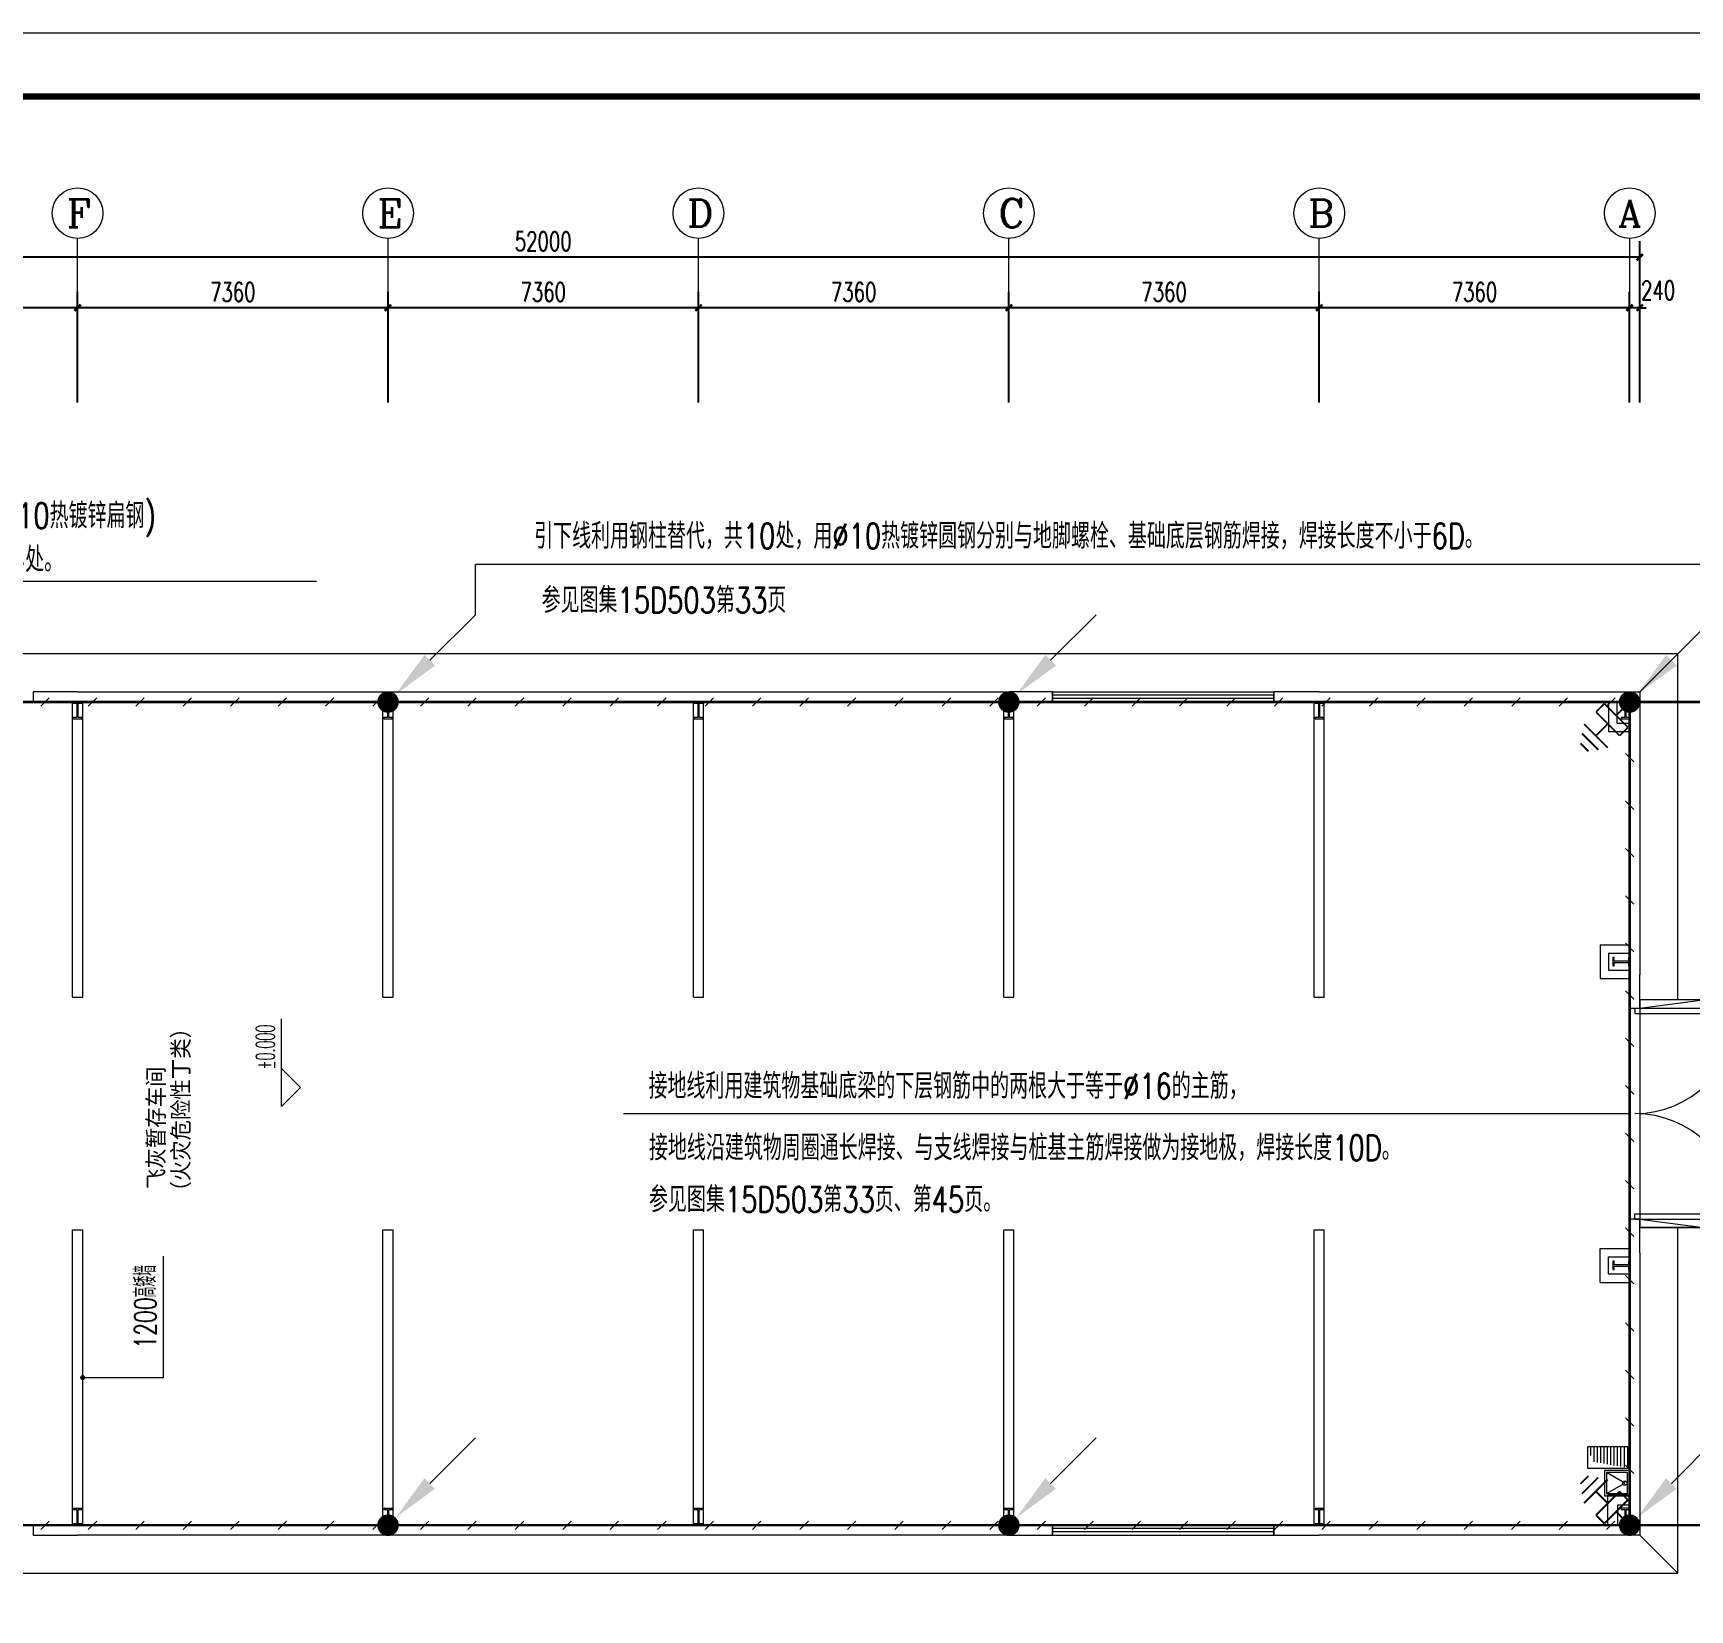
# Model space of a CAD drawing. Header units: inches. Extents: x -3272461 to -2504170, y 403793 to 1071042.
# Drawn here: x -2999845 to -2960563, y 590743 to 628131 of the extents above; entities that cross this region are included whole.
import ezdxf
from ezdxf.enums import TextEntityAlignment as Align

# ---------------------------------------------------------------- set-up
doc = ezdxf.new("R2010")
doc.units = ezdxf.units.IN
doc.header["$LTSCALE"] = 1000
doc.header["$MEASUREMENT"] = 0
doc.header["$PDSIZE"] = -5
doc.linetypes.add('CENTER2', pattern=[1.125, 0.75, -0.125, 0.125, -0.125])
doc.layers.get('0').update_dxf_attribs({"lineweight": 18})
for name, color, linetype, lineweight in [('AXIS', 30, 'Continuous', 18), ('EQUIP', 3, 'Continuous', 18), ('EQUIP-箱柜', 3, 'Continuous', 18), ('jc', 8, 'Continuous', 18), ('LWIRE', 4, 'Continuous', 18), ('PUB_DIM', 3, 'Continuous', 18), ('PUB_TITLE', 153, 'Continuous', 18), ('SHTLN', 1, 'Continuous', 18), ('TQ', 3, 'Continuous', 18), ('WIRE-接地', 1, 'Continuous', 18)]:
    doc.layers.add(name, color=color, linetype=linetype, lineweight=lineweight)
doc.styles.add('_TCH_AXIS', font='complex.shx', dxfattribs={"bigfont": 'gbcbig.shx'})
doc.styles.add('_TCH_DIM', font='simplex.shx', dxfattribs={"width": 0.7, "bigfont": 'gbcbig.shx'})
doc.styles.add('_TCH_DIM_T3', font='simplex.shx', dxfattribs={"width": 0.705882, "bigfont": 'gbcbig.shx'})
doc.styles.add('_TEL_DIM', font='simplex.shx', dxfattribs={"width": 0.8, "bigfont": 'hztxt.shx'})
doc.styles.add('HT', font='', dxfattribs={"width": 0.9})
doc.styles.get("Standard").update_dxf_attribs({"font": 'gbenor.shx', "bigfont": 'gbcbig.shx'})
doc.styles.get('HT').set_extended_font_data('黑体')
doc.dimstyles.new('_TCH_ARCH&&150', dxfattribs={"dimtxt": 446.25, "dimasz": 150, "dimexe": 375, "dimexo": 450, "dimgap": 150, "dimtad": 1, "dimdec": 0, "dimzin": 0, "dimdsep": 46, "dimtxsty": '_TCH_DIM_T3', "dimblk": 'ARCHTICK', "dimcen": 0.09, "dimdle": 300, "dimclrt": 7, "dimazin": 2, "dimtfac": 1, "dimtdec": 0, "dimtix": 1, "dimtmove": 2, "dimatfit": 3, "dimfxl": 1, "dimtolj": 1, "dimarcsym": 0})

# ---------------------------------------------------------------- blocks, each defined once
blk = doc.blocks.new('_ArchTick_0')
at = {"color": 0, "linetype": 'ByBlock'}
blk.add_lwpolyline([(-0.5, -0.5, 0.4, 0.4, 0), (0.5, 0.5, 0.4, 0.4, 0)], format="xyseb", dxfattribs=at)
blk = doc.blocks.new('*X246')
at = {"layer": 'AXIS', "color": 0, "lineweight": -2}
for p, q in [((-3013750, 619819), (-3013750, 623194)), ((-2961750, 619819), (-2961750, 623194)), ((-2961750, 622819), (-3013750, 622819))]:
    blk.add_line(p, q, dxfattribs=at)
at = {"layer": 'AXIS', "color": 0, "lineweight": -2, "xscale": 150, "yscale": 150, "zscale": 150, "rotation": 180}
blk.add_blockref('_ArchTick_0', (-3013750, 622819), dxfattribs=at)
at = {"layer": 'AXIS', "color": 0, "lineweight": -2, "xscale": 150, "yscale": 150, "zscale": 150}
blk.add_blockref('_ArchTick_0', (-2961750, 622819), dxfattribs=at)
at = {"layer": 'AXIS', "color": 7, "insert": (-2987750, 623192), "char_height": 446.2, "width": 2070, "attachment_point": 5, "style": '_TCH_DIM_T3'}
blk.add_mtext('52000', dxfattribs=at)
blk = doc.blocks.new('_ARCHTICK')
at = {"color": 0, "linetype": 'ByBlock', "const_width": 0.4}
blk.add_lwpolyline([(-0.5, -0.5), (0.5, 0.5)], dxfattribs=at)
blk = doc.blocks.new('*X247')
at = {"layer": 'AXIS', "color": 0, "lineweight": -2}
for p, q in [((-2961990, 619369), (-2961990, 621994)), ((-2961750, 619369), (-2961750, 621994)), ((-2961990, 621619), (-2962140, 621619)), ((-2961750, 621619), (-2961990, 621619)), ((-2961750, 621619), (-2961600, 621619))]:
    blk.add_line(p, q, dxfattribs=at)
at = {"layer": 'AXIS', "color": 0, "lineweight": -2, "xscale": 150, "yscale": 150, "zscale": 150}
blk.add_blockref('_ArchTick_0', (-2961990, 621619), dxfattribs=at)
at = {"layer": 'AXIS', "color": 0, "lineweight": -2, "xscale": 150, "yscale": 150, "zscale": 150, "rotation": 180}
blk.add_blockref('_ArchTick_0', (-2961750, 621619), dxfattribs=at)
at = {"layer": 'AXIS', "color": 7, "insert": (-2961316, 622031), "char_height": 446.2, "width": 1215, "attachment_point": 5, "style": '_TCH_DIM_T3'}
blk.add_mtext('240', dxfattribs=at)
blk = doc.blocks.new('*X248')
at = {"layer": 'AXIS', "color": 0, "lineweight": -2}
for p, q in [((-2969350, 619369), (-2969350, 621994)), ((-2961990, 619369), (-2961990, 621994)), ((-2961990, 621619), (-2969350, 621619))]:
    blk.add_line(p, q, dxfattribs=at)
at = {"layer": 'AXIS', "color": 0, "lineweight": -2, "xscale": 150, "yscale": 150, "zscale": 150, "rotation": 180}
blk.add_blockref('_ArchTick_0', (-2969350, 621619), dxfattribs=at)
at = {"layer": 'AXIS', "color": 0, "lineweight": -2, "xscale": 150, "yscale": 150, "zscale": 150}
blk.add_blockref('_ArchTick_0', (-2961990, 621619), dxfattribs=at)
at = {"layer": 'AXIS', "color": 7, "insert": (-2965670, 621992), "char_height": 446.2, "width": 1620, "attachment_point": 5, "style": '_TCH_DIM_T3'}
blk.add_mtext('7360', dxfattribs=at)
blk = doc.blocks.new('*X249')
at = {"layer": 'AXIS', "color": 0, "lineweight": -2}
for p, q in [((-2976710, 619369), (-2976710, 621994)), ((-2969350, 619369), (-2969350, 621994)), ((-2969350, 621619), (-2976710, 621619))]:
    blk.add_line(p, q, dxfattribs=at)
at = {"layer": 'AXIS', "color": 0, "lineweight": -2, "xscale": 150, "yscale": 150, "zscale": 150, "rotation": 180}
blk.add_blockref('_ArchTick_0', (-2976710, 621619), dxfattribs=at)
at = {"layer": 'AXIS', "color": 0, "lineweight": -2, "xscale": 150, "yscale": 150, "zscale": 150}
blk.add_blockref('_ArchTick_0', (-2969350, 621619), dxfattribs=at)
at = {"layer": 'AXIS', "color": 7, "insert": (-2973030, 621992), "char_height": 446.2, "width": 1620, "attachment_point": 5, "style": '_TCH_DIM_T3'}
blk.add_mtext('7360', dxfattribs=at)
blk = doc.blocks.new('*X250')
at = {"layer": 'AXIS', "color": 0, "lineweight": -2}
for p, q in [((-2984070, 619369), (-2984070, 621994)), ((-2976710, 619369), (-2976710, 621994)), ((-2976710, 621619), (-2984070, 621619))]:
    blk.add_line(p, q, dxfattribs=at)
at = {"layer": 'AXIS', "color": 0, "lineweight": -2, "xscale": 150, "yscale": 150, "zscale": 150, "rotation": 180}
blk.add_blockref('_ArchTick_0', (-2984070, 621619), dxfattribs=at)
at = {"layer": 'AXIS', "color": 0, "lineweight": -2, "xscale": 150, "yscale": 150, "zscale": 150}
blk.add_blockref('_ArchTick_0', (-2976710, 621619), dxfattribs=at)
at = {"layer": 'AXIS', "color": 7, "insert": (-2980390, 621992), "char_height": 446.2, "width": 1620, "attachment_point": 5, "style": '_TCH_DIM_T3'}
blk.add_mtext('7360', dxfattribs=at)
blk = doc.blocks.new('*X251')
at = {"layer": 'AXIS', "color": 0, "lineweight": -2}
for p, q in [((-2991430, 619369), (-2991430, 621994)), ((-2984070, 619369), (-2984070, 621994)), ((-2984070, 621619), (-2991430, 621619))]:
    blk.add_line(p, q, dxfattribs=at)
at = {"layer": 'AXIS', "color": 0, "lineweight": -2, "xscale": 150, "yscale": 150, "zscale": 150, "rotation": 180}
blk.add_blockref('_ArchTick_0', (-2991430, 621619), dxfattribs=at)
at = {"layer": 'AXIS', "color": 0, "lineweight": -2, "xscale": 150, "yscale": 150, "zscale": 150}
blk.add_blockref('_ArchTick_0', (-2984070, 621619), dxfattribs=at)
at = {"layer": 'AXIS', "color": 7, "insert": (-2987750, 621992), "char_height": 446.2, "width": 1620, "attachment_point": 5, "style": '_TCH_DIM_T3'}
blk.add_mtext('7360', dxfattribs=at)
blk = doc.blocks.new('*X252')
at = {"layer": 'AXIS', "color": 0, "lineweight": -2}
for p, q in [((-2998790, 619369), (-2998790, 621994)), ((-2991430, 619369), (-2991430, 621994)), ((-2991430, 621619), (-2998790, 621619))]:
    blk.add_line(p, q, dxfattribs=at)
at = {"layer": 'AXIS', "color": 0, "lineweight": -2, "xscale": 150, "yscale": 150, "zscale": 150, "rotation": 180}
blk.add_blockref('_ArchTick_0', (-2998790, 621619), dxfattribs=at)
at = {"layer": 'AXIS', "color": 0, "lineweight": -2, "xscale": 150, "yscale": 150, "zscale": 150}
blk.add_blockref('_ArchTick_0', (-2991430, 621619), dxfattribs=at)
at = {"layer": 'AXIS', "color": 7, "insert": (-2995110, 621992), "char_height": 446.2, "width": 1620, "attachment_point": 5, "style": '_TCH_DIM_T3'}
blk.add_mtext('7360', dxfattribs=at)
blk = doc.blocks.new('*X253')
at = {"layer": 'AXIS', "color": 0, "lineweight": -2}
for p, q in [((-3006150, 619369), (-3006150, 621994)), ((-2998790, 619369), (-2998790, 621994)), ((-2998790, 621619), (-3006150, 621619))]:
    blk.add_line(p, q, dxfattribs=at)
at = {"layer": 'AXIS', "color": 0, "lineweight": -2, "xscale": 150, "yscale": 150, "zscale": 150, "rotation": 180}
blk.add_blockref('_ArchTick_0', (-3006150, 621619), dxfattribs=at)
at = {"layer": 'AXIS', "color": 0, "lineweight": -2, "xscale": 150, "yscale": 150, "zscale": 150}
blk.add_blockref('_ArchTick_0', (-2998790, 621619), dxfattribs=at)
at = {"layer": 'AXIS', "color": 7, "insert": (-3002439, 621206), "char_height": 446.2, "width": 1620, "attachment_point": 5, "style": '_TCH_DIM_T3'}
blk.add_mtext('7360', dxfattribs=at)
blk = doc.blocks.new('$TelecSys$00000078')
blk.add_hatch(color=256).paths.add_polyline_path([(0.62, 0.48), (0.48, 0.62), (0.1, 0.1)], flags=0)
for p, q in [((1.15, 1.15), (0.55, 0.55)), ((0.104, 0.104), (0.104, 0.104)), ((-0.104, -0.104), (-0.104, -0.104))]:
    blk.add_line(p, q)
blk.add_lwpolyline([(-0.071, 0, 0.142, 0.142, 1), (0.071, 0, 0.142, 0.142, 1)], format="xyseb", close=True)
at = {"width": 0.8, "flags": 1}
blk.add_attdef('A', (0, 0), '', height=0.00002, dxfattribs=at)
blk = doc.blocks.new('$TelecSys$00000008')
blk.add_line((0.4, 0.4), (-0.4, -0.4))
blk = doc.blocks.new('$equip_U$00000002')
at = {"color": 3, "linetype": 'Continuous'}
for points in [[(0, -1.27, 0.118, 0.118, 0), (0, 0, 0.118, 0.118, 0)], [(-1.11, -2.05, 0.118, 0.118, 0), (-1.11, -1.27, 0.118, 0.118, 0)], [(-1.11, -1.27, 0.118, 0.118, 0), (1.11, -1.27, 0.118, 0.118, 0)], [(1.11, -2.05, 0.118, 0.118, 0), (-1.11, -2.05, 0.118, 0.118, 0)], [(0, -2.05, 0.118, 0.118, 0), (0, -3.18, 0.118, 0.118, 0)], [(1.11, -1.27, 0.118, 0.118, 0), (1.11, -2.05, 0.118, 0.118, 0)], [(-1.11, -3.18, 0.118, 0.118, 0), (1.12, -3.18, 0.118, 0.118, 0)], [(-0.76, -3.72, 0.118, 0.118, 0), (0.77, -3.72, 0.118, 0.118, 0)], [(-0.37, -4.25, 0.118, 0.118, 0), (0.38, -4.25, 0.118, 0.118, 0)]]:
    blk.add_lwpolyline(points, format="xyseb", dxfattribs=at)
blk.add_point((0, 0))
at = {"style": '_TEL_DIM', "flags": 1}
blk.add_attdef('A', text='', height=0.0000294, dxfattribs=at).set_placement((0, 0), align=Align.MIDDLE_CENTER)
blk = doc.blocks.new('$WINLIB2D$00000001')
at = {"color": 0}
for points in [[(-0.5, 0.5), (-0.5, -0.5)], [(-0.5, 0.5), (0.5, 0.5)], [(0.5, -0.5), (0.5, 0.5)], [(0.5, 0.1667), (-0.5, 0.1667)], [(0.5, -0.1667), (-0.5, -0.1667)], [(-0.5, -0.5), (0.5, -0.5)]]:
    blk.add_lwpolyline(points, dxfattribs=at)
blk = doc.blocks.new('$DorLib2D$00000002')
for p, q in [((-0.5, 0), (-0.5, 0.4875)), ((-0.475, 0.4875), (-0.5, 0.4875)), ((-0.475, 0), (-0.475, 0.4875)), ((0.475, 0), (0.475, 0.4875)), ((0.475, 0.4875), (0.5, 0.4875)), ((0.5, 0), (0.5, 0.4875)), ((-0.5, 0), (-0.475, 0)), ((0.5, 0), (0.475, 0))]:
    blk.add_line(p, q)
at = {"lineweight": 13}
for centre, start, end in [((-0.4875, 0), 0, 88.53072), ((0.4875, 0), 91.46928, 180)]:
    blk.add_arc(centre, 0.4875, start, end, dxfattribs=at)

msp = doc.modelspace()

# ---------------------------------------------------------------- hatches: boundary and pattern name
at = {"layer": 'jc'}
h = msp.add_hatch(dxfattribs=at)
h.set_pattern_fill('ANSI31', color=256, style=0, pattern_type=0)
h.set_pattern_definition([(270, (0, 0), (79.375, -5e-14), [])])
h.paths.add_polyline_path([(-2961999.7, 594606.3), (-2961999.7, 594106.3), (-2962853.2, 594259.1), (-2962989.7, 594606.3)], flags=0)

# ---------------------------------------------------------------- linework, layer by layer
at = {"layer": 'AXIS'}
for p, q in [((-2998789.7, 619368.8), (-2998789.7, 623261.8)), ((-2991429.7, 619368.8), (-2991429.7, 623261.8)), ((-2984069.7, 619368.8), (-2984069.7, 623261.8)), ((-2976709.7, 619368.8), (-2976709.7, 623261.8)), ((-2969349.7, 619368.8), (-2969349.7, 623261.8)), ((-2961989, 619368.8), (-2961989, 623261.8))]:
    msp.add_line(p, q, dxfattribs=at)
for centre in [(-2998789.7, 623861.8), (-2991429.7, 623861.8), (-2984069.7, 623861.8), (-2976709.7, 623861.8), (-2969349.7, 623861.8), (-2961989, 623861.8)]:
    msp.add_circle(centre, 600, dxfattribs=at)
at = {"layer": 'EQUIP'}
for p in [(-2959453.9, 615532.2), (-2989359.7, 614339.9)]:
    msp.add_line(p, (-2989359.7, 615532.2), dxfattribs=at)
at = {"layer": 'jc'}
for p, q in [((-2998789.7, 612510.5), (-2999844.7, 612510.5)), ((-2999844.7, 612510.5), (-2999844.7, 612270.5)), ((-2998789.7, 612510.5), (-2991429.7, 612510.5)), ((-2991429.7, 612510.5), (-2984069.7, 612510.5)), ((-2984069.7, 612510.5), (-2976709.7, 612510.5)), ((-2975675, 612510.5), (-2976709.7, 612510.5)), ((-2975675, 612270.5), (-2975675, 612510.5)), ((-2969349.7, 612510.5), (-2970425, 612510.5)), ((-2970425, 612510.5), (-2970425, 612270.5)), ((-2969349.7, 612510.5), (-2962390.3, 612510.5)), ((-2962390.3, 612510.5), (-2961750.3, 612510.5)), ((-2961750.3, 612510.5), (-2961750.3, 611671.1)), ((-2999844.7, 612270.5), (-2998909.7, 612270.5)), ((-2998909.7, 605270.5), (-2998909.7, 612270.5)), ((-2998689.7, 612269.9), (-2998889.7, 612269.9)), ((-2998889.7, 612269.9), (-2998889.7, 612239.9)), ((-2998889.7, 612239.9), (-2998804.7, 612239.9)), ((-2998804.7, 612239.9), (-2998804.7, 611899.9)), ((-2998774.7, 611899.9), (-2998774.7, 612239.9)), ((-2998774.7, 612239.9), (-2998689.7, 612239.9)), ((-2998689.7, 612239.9), (-2998689.7, 612269.9)), ((-2998669.7, 605270.5), (-2998669.7, 612270.5)), ((-2998669.7, 612270.5), (-2991549.7, 612270.5)), ((-2991549.7, 605270.5), (-2991549.7, 612270.5)), ((-2991329.7, 612269.9), (-2991529.7, 612269.9)), ((-2991529.7, 612269.9), (-2991529.7, 612239.9)), ((-2991529.7, 612239.9), (-2991444.7, 612239.9)), ((-2991444.7, 612239.9), (-2991444.7, 611899.9)), ((-2991414.7, 611899.9), (-2991414.7, 612239.9)), ((-2991414.7, 612239.9), (-2991329.7, 612239.9)), ((-2991329.7, 612239.9), (-2991329.7, 612269.9)), ((-2991309.7, 605270.5), (-2991309.7, 612270.5)), ((-2991309.7, 612270.5), (-2984189.7, 612270.5)), ((-2984189.7, 605270.5), (-2984189.7, 612270.5)), ((-2983969.7, 612269.9), (-2984169.7, 612269.9)), ((-2984169.7, 612269.9), (-2984169.7, 612239.9)), ((-2984169.7, 612239.9), (-2984084.7, 612239.9)), ((-2984084.7, 612239.9), (-2984084.7, 611899.9)), ((-2984054.7, 611899.9), (-2984054.7, 612239.9)), ((-2984054.7, 612239.9), (-2983969.7, 612239.9)), ((-2983969.7, 612239.9), (-2983969.7, 612269.9)), ((-2983949.7, 605270.5), (-2983949.7, 612270.5)), ((-2983949.7, 612270.5), (-2976829.7, 612270.5)), ((-2976829.7, 605270.5), (-2976829.7, 612270.5)), ((-2976609.7, 612269.9), (-2976809.7, 612269.9)), ((-2976809.7, 612269.9), (-2976809.7, 612239.9)), ((-2976809.7, 612239.9), (-2976724.7, 612239.9)), ((-2976724.7, 612239.9), (-2976724.7, 611899.9)), ((-2976694.7, 611899.9), (-2976694.7, 612239.9)), ((-2976694.7, 612239.9), (-2976609.7, 612239.9)), ((-2976609.7, 612239.9), (-2976609.7, 612269.9)), ((-2976589.7, 605270.5), (-2976589.7, 612270.5)), ((-2976589.7, 612270.5), (-2975675, 612270.5)), ((-2970425, 612270.5), (-2969469.7, 612270.5)), ((-2969469.7, 605270.5), (-2969469.7, 612270.5)), ((-2969249.7, 612269.9), (-2969449.7, 612269.9)), ((-2969449.7, 612269.9), (-2969449.7, 612239.9)), ((-2969449.7, 612239.9), (-2969364.7, 612239.9)), ((-2969364.7, 612239.9), (-2969364.7, 611899.9)), ((-2969334.7, 611899.9), (-2969334.7, 612239.9)), ((-2969334.7, 612239.9), (-2969249.7, 612239.9)), ((-2969249.7, 612239.9), (-2969249.7, 612269.9)), ((-2969229.7, 605270.5), (-2969229.7, 612270.5)), ((-2969229.7, 612270.5), (-2962490.3, 612270.5)), ((-2962490.3, 612270.5), (-2962490.3, 611571.1)), ((-2962290.3, 612270.5), (-2962290.3, 611771.1)), ((-2962290.3, 612270.5), (-2961990.3, 612270.5)), ((-2961990.3, 612270.5), (-2962190.3, 612270.5)), ((-2962190.3, 612270.5), (-2962190.3, 612240.5)), ((-2962190.3, 612240.5), (-2962105.3, 612240.5)), ((-2962105.3, 612240.5), (-2962105.3, 611900.5)), ((-2962075.3, 611900.5), (-2962075.3, 612240.5)), ((-2962075.3, 612240.5), (-2961990.3, 612240.5)), ((-2961990.3, 612270.5), (-2961990.3, 611771.1)), ((-2961990.3, 612240.5), (-2961990.3, 612270.5)), ((-2998804.7, 611899.9), (-2998889.7, 611899.9)), ((-2998889.7, 611899.9), (-2998889.7, 611869.9)), ((-2998889.7, 611869.9), (-2998689.7, 611869.9)), ((-2998689.7, 611899.9), (-2998774.7, 611899.9)), ((-2998689.7, 611869.9), (-2998689.7, 611899.9)), ((-2991444.7, 611899.9), (-2991529.7, 611899.9)), ((-2991529.7, 611899.9), (-2991529.7, 611869.9)), ((-2991529.7, 611869.9), (-2991329.7, 611869.9)), ((-2991329.7, 611899.9), (-2991414.7, 611899.9)), ((-2991329.7, 611869.9), (-2991329.7, 611899.9)), ((-2984084.7, 611899.9), (-2984169.7, 611899.9)), ((-2984169.7, 611899.9), (-2984169.7, 611869.9)), ((-2984169.7, 611869.9), (-2983969.7, 611869.9)), ((-2983969.7, 611899.9), (-2984054.7, 611899.9)), ((-2983969.7, 611869.9), (-2983969.7, 611899.9)), ((-2976724.7, 611899.9), (-2976809.7, 611899.9)), ((-2976809.7, 611899.9), (-2976809.7, 611869.9)), ((-2976809.7, 611869.9), (-2976609.7, 611869.9)), ((-2976609.7, 611899.9), (-2976694.7, 611899.9)), ((-2976609.7, 611869.9), (-2976609.7, 611899.9)), ((-2969364.7, 611899.9), (-2969449.7, 611899.9)), ((-2969449.7, 611899.9), (-2969449.7, 611869.9)), ((-2969449.7, 611869.9), (-2969249.7, 611869.9)), ((-2969249.7, 611899.9), (-2969334.7, 611899.9)), ((-2969249.7, 611869.9), (-2969249.7, 611899.9)), ((-2962290.3, 611771.1), (-2961990.3, 611771.1)), ((-2962105.3, 611900.5), (-2962190.3, 611900.5)), ((-2962190.3, 611900.5), (-2962190.3, 611870.5)), ((-2962190.3, 611870.5), (-2961990.3, 611870.5)), ((-2961990.3, 611900.5), (-2962075.3, 611900.5)), ((-2961990.3, 611870.5), (-2961990.3, 611900.5)), ((-2961750.3, 611671.1), (-2961750.3, 606411.8)), ((-2962490.3, 611571.1), (-2961990.3, 611571.1)), ((-2961990.3, 611571.1), (-2961990.3, 606511.8)), ((-2962690.3, 606511.8), (-2961990.3, 606511.8)), ((-2962690.3, 606511.8), (-2962690.3, 605710.5)), ((-2962490.3, 606311.8), (-2961990.3, 606311.8)), ((-2962490.3, 606311.8), (-2962490.3, 605910.5)), ((-2962360.3, 606211.3), (-2962390.3, 606211.3)), ((-2962390.3, 606211.3), (-2962390.3, 606011.3)), ((-2962360.3, 606126.3), (-2962360.3, 606211.3)), ((-2962020.3, 606126.3), (-2962360.3, 606126.3)), ((-2961990.3, 606211.3), (-2962020.3, 606211.3)), ((-2962020.3, 606211.3), (-2962020.3, 606126.3)), ((-2961990.3, 606311.8), (-2961990.3, 605910.5)), ((-2961990.3, 606011.3), (-2961990.3, 606211.3)), ((-2961750.3, 606411.8), (-2961750.3, 605810.5)), ((-2962490.3, 605910.5), (-2961990.3, 605910.5)), ((-2962390.3, 606011.3), (-2962360.3, 606011.3)), ((-2962360.3, 606011.3), (-2962360.3, 606096.3)), ((-2962360.3, 606096.3), (-2962020.3, 606096.3)), ((-2962020.3, 606096.3), (-2962020.3, 606011.3)), ((-2962020.3, 606011.3), (-2961990.3, 606011.3)), ((-2961750.3, 605010.5), (-2961750.3, 605810.5)), ((-2962690.3, 605710.5), (-2961990.3, 605710.5)), ((-2961990.3, 605710.5), (-2961990.3, 605010.5)), ((-2998909.7, 605270.5), (-2998669.7, 605270.5)), ((-2991549.7, 605270.5), (-2991309.7, 605270.5)), ((-2984189.7, 605270.5), (-2983949.7, 605270.5)), ((-2976829.7, 605270.5), (-2976589.7, 605270.5)), ((-2969469.7, 605270.5), (-2969229.7, 605270.5)), ((-2961990.3, 605010.5), (-2961750.3, 605010.5)), ((-2961750.3, 605010.5), (-2961750.3, 600010.5)), ((-2993957.3, 602680.9), (-2993957.3, 604761)), ((-2993507.3, 603130.9), (-2993957.3, 603580.9)), ((-2993507.3, 603130.9), (-2993957.3, 602680.9)), ((-2961750.3, 600010.5), (-2961990.3, 600010.5)), ((-2961990.3, 600010.5), (-2961990.3, 599310.5)), ((-2961750.3, 599210.5), (-2961750.3, 600010.5)), ((-2998909.7, 592750.5), (-2998909.7, 599750.5)), ((-2998909.7, 599750.5), (-2998669.7, 599750.5)), ((-2998669.7, 592750.5), (-2998669.7, 599750.5)), ((-2991549.7, 592750.5), (-2991549.7, 599750.5)), ((-2991549.7, 599750.5), (-2991309.7, 599750.5)), ((-2991309.7, 592750.5), (-2991309.7, 599750.5)), ((-2984189.7, 592750.5), (-2984189.7, 599750.5)), ((-2984189.7, 599750.5), (-2983949.7, 599750.5)), ((-2983949.7, 592750.5), (-2983949.7, 599750.5)), ((-2976829.7, 592750.5), (-2976829.7, 599750.5)), ((-2976829.7, 599750.5), (-2976589.7, 599750.5)), ((-2976589.7, 592750.5), (-2976589.7, 599750.5)), ((-2969469.7, 592750.5), (-2969469.7, 599750.5)), ((-2969469.7, 599750.5), (-2969229.7, 599750.5)), ((-2969229.7, 592750.5), (-2969229.7, 599750.5)), ((-2996753.5, 596250.5), (-2996753.5, 599132.2)), ((-2962690.3, 599310.5), (-2961990.3, 599310.5)), ((-2962690.3, 598509.2), (-2962690.3, 599310.5)), ((-2962490.3, 599110.5), (-2961990.3, 599110.5)), ((-2962490.3, 598709.2), (-2962490.3, 599110.5)), ((-2961990.3, 599110.5), (-2961990.3, 598709.2)), ((-2961750.3, 599210.5), (-2961750.3, 598609.2)), ((-2962490.3, 598709.2), (-2961990.3, 598709.2)), ((-2962390.3, 599010.5), (-2962390.3, 598810.5)), ((-2962360.3, 599010.5), (-2962390.3, 599010.5)), ((-2962390.3, 598810.5), (-2962360.3, 598810.5)), ((-2962360.3, 598925.5), (-2962360.3, 599010.5)), ((-2962020.3, 598925.5), (-2962360.3, 598925.5)), ((-2962360.3, 598810.5), (-2962360.3, 598895.5)), ((-2962360.3, 598895.5), (-2962020.3, 598895.5)), ((-2961990.3, 599010.5), (-2962020.3, 599010.5)), ((-2962020.3, 599010.5), (-2962020.3, 598925.5)), ((-2962020.3, 598895.5), (-2962020.3, 598810.5)), ((-2962020.3, 598810.5), (-2961990.3, 598810.5)), ((-2961990.3, 598810.5), (-2961990.3, 599010.5)), ((-2962690.3, 598509.2), (-2961990.3, 598509.2)), ((-2961990.3, 598509.2), (-2961990.3, 593469.9)), ((-2961750.3, 598609.2), (-2961750.3, 593349.9)), ((-2998669.7, 596250.5), (-2996753.5, 596250.5)), ((-2962510.3, 592750.5), (-2962510.3, 593469.9)), ((-2962510.3, 593469.9), (-2961990.3, 593469.9)), ((-2962270.3, 592750.5), (-2962270.3, 593229.9)), ((-2962270.3, 593229.9), (-2961990.3, 593229.9)), ((-2961990.3, 593229.9), (-2961990.3, 592750.5)), ((-2961750.3, 593349.9), (-2961750.3, 592510.5)), ((-2998689.7, 593149.9), (-2998889.7, 593149.9)), ((-2998889.7, 593149.9), (-2998889.7, 593119.9)), ((-2998889.7, 593119.9), (-2998804.7, 593119.9)), ((-2998804.7, 592779.9), (-2998889.7, 592779.9)), ((-2998889.7, 592779.9), (-2998889.7, 592749.9)), ((-2998804.7, 593119.9), (-2998804.7, 592779.9)), ((-2998774.7, 592779.9), (-2998774.7, 593119.9)), ((-2998774.7, 593119.9), (-2998689.7, 593119.9)), ((-2998689.7, 592779.9), (-2998774.7, 592779.9)), ((-2998689.7, 593119.9), (-2998689.7, 593149.9)), ((-2998689.7, 592749.9), (-2998689.7, 592779.9)), ((-2991329.7, 593149.9), (-2991529.7, 593149.9)), ((-2991529.7, 593149.9), (-2991529.7, 593119.9)), ((-2991529.7, 593119.9), (-2991444.7, 593119.9)), ((-2991444.7, 592779.9), (-2991529.7, 592779.9)), ((-2991529.7, 592779.9), (-2991529.7, 592749.9)), ((-2991444.7, 593119.9), (-2991444.7, 592779.9)), ((-2991414.7, 592779.9), (-2991414.7, 593119.9)), ((-2991414.7, 593119.9), (-2991329.7, 593119.9)), ((-2991329.7, 592779.9), (-2991414.7, 592779.9)), ((-2991329.7, 593119.9), (-2991329.7, 593149.9)), ((-2991329.7, 592749.9), (-2991329.7, 592779.9)), ((-2983969.7, 593149.9), (-2984169.7, 593149.9)), ((-2984169.7, 593149.9), (-2984169.7, 593119.9)), ((-2984169.7, 593119.9), (-2984084.7, 593119.9)), ((-2984084.7, 592779.9), (-2984169.7, 592779.9)), ((-2984169.7, 592779.9), (-2984169.7, 592749.9)), ((-2984084.7, 593119.9), (-2984084.7, 592779.9)), ((-2984054.7, 592779.9), (-2984054.7, 593119.9)), ((-2984054.7, 593119.9), (-2983969.7, 593119.9)), ((-2983969.7, 592779.9), (-2984054.7, 592779.9)), ((-2983969.7, 593119.9), (-2983969.7, 593149.9)), ((-2983969.7, 592749.9), (-2983969.7, 592779.9)), ((-2976609.7, 593149.9), (-2976809.7, 593149.9)), ((-2976809.7, 593149.9), (-2976809.7, 593119.9)), ((-2976809.7, 593119.9), (-2976724.7, 593119.9)), ((-2976724.7, 592779.9), (-2976809.7, 592779.9)), ((-2976809.7, 592779.9), (-2976809.7, 592749.9)), ((-2976724.7, 593119.9), (-2976724.7, 592779.9)), ((-2976694.7, 592779.9), (-2976694.7, 593119.9)), ((-2976694.7, 593119.9), (-2976609.7, 593119.9)), ((-2976609.7, 592779.9), (-2976694.7, 592779.9)), ((-2976609.7, 593119.9), (-2976609.7, 593149.9)), ((-2976609.7, 592749.9), (-2976609.7, 592779.9)), ((-2969249.7, 593149.9), (-2969449.7, 593149.9)), ((-2969449.7, 593149.9), (-2969449.7, 593119.9)), ((-2969449.7, 593119.9), (-2969364.7, 593119.9)), ((-2969364.7, 592779.9), (-2969449.7, 592779.9)), ((-2969449.7, 592779.9), (-2969449.7, 592749.9)), ((-2969364.7, 593119.9), (-2969364.7, 592779.9)), ((-2969334.7, 592779.9), (-2969334.7, 593119.9)), ((-2969334.7, 593119.9), (-2969249.7, 593119.9)), ((-2969249.7, 592779.9), (-2969334.7, 592779.9)), ((-2969249.7, 593119.9), (-2969249.7, 593149.9)), ((-2969249.7, 592749.9), (-2969249.7, 592779.9)), ((-2961990.3, 593150.5), (-2962190.3, 593150.5)), ((-2962190.3, 593150.5), (-2962190.3, 593120.5)), ((-2962190.3, 593120.5), (-2962105.3, 593120.5)), ((-2962105.3, 592780.5), (-2962190.3, 592780.5)), ((-2962190.3, 592780.5), (-2962190.3, 592750.5)), ((-2962105.3, 593120.5), (-2962105.3, 592780.5)), ((-2962075.3, 592780.5), (-2962075.3, 593120.5)), ((-2962075.3, 593120.5), (-2961990.3, 593120.5)), ((-2961990.3, 592780.5), (-2962075.3, 592780.5)), ((-2961990.3, 593120.5), (-2961990.3, 593150.5)), ((-2961990.3, 592750.5), (-2961990.3, 592780.5)), ((-2998909.7, 592750.5), (-2999844.7, 592750.5)), ((-2999844.7, 592750.5), (-2999844.7, 592510.5)), ((-2999844.7, 592510.5), (-2998789.7, 592510.5)), ((-2998889.7, 592749.9), (-2998689.7, 592749.9)), ((-2991429.7, 592510.5), (-2998789.7, 592510.5)), ((-2991549.7, 592750.5), (-2998669.7, 592750.5)), ((-2991529.7, 592749.9), (-2991329.7, 592749.9)), ((-2984069.7, 592510.5), (-2991429.7, 592510.5)), ((-2984189.7, 592750.5), (-2991309.7, 592750.5)), ((-2984169.7, 592749.9), (-2983969.7, 592749.9)), ((-2976709.7, 592510.5), (-2984069.7, 592510.5)), ((-2976829.7, 592750.5), (-2983949.7, 592750.5)), ((-2976809.7, 592749.9), (-2976609.7, 592749.9)), ((-2976709.7, 592510.5), (-2975675, 592510.5)), ((-2975675, 592750.5), (-2976589.7, 592750.5)), ((-2975675, 592510.5), (-2975675, 592750.5)), ((-2969469.7, 592750.5), (-2970425, 592750.5)), ((-2970425, 592750.5), (-2970425, 592510.5)), ((-2970425, 592510.5), (-2969349.7, 592510.5)), ((-2969449.7, 592749.9), (-2969249.7, 592749.9)), ((-2962390.3, 592510.5), (-2969349.7, 592510.5)), ((-2962510.3, 592750.5), (-2969229.7, 592750.5)), ((-2961750.3, 592510.5), (-2962390.3, 592510.5)), ((-2961990.3, 592750.5), (-2962270.3, 592750.5)), ((-2962190.3, 592750.5), (-2961990.3, 592750.5))]:
    msp.add_line(p, q, dxfattribs=at)
for points in [[(-2960850.3, 605210.5), (-2960849.7, 613410.5), (-3014650.3, 613410.5), (-3014650.3, 605210.5)], [(-2960849.7, 613410.5), (-2961750.3, 612510.5)], [(-3014650.3, 599810.5), (-3014650.3, 591610.5), (-2960850.3, 591610.5), (-2960850.3, 599810.5)], [(-2962539.7, 593499.9), (-2962106.4, 593749.9), (-2962539.7, 593999.9)], [(-2960850.3, 591610.5), (-2961750.3, 592510.5)]]:
    msp.add_lwpolyline(points, dxfattribs=at)
for points in [[(-2960249.7, 605210.5), (-2961749.7, 605210.5), (-2961749.7, 605010.5)], [(-2960249.7, 599810.5), (-2960249.7, 605210.5), (-2961749.7, 605210.5), (-2961749.7, 599810.5)], [(-2960249.7, 599810.5), (-2961749.7, 599810.5), (-2961749.7, 600010.5)], [(-2962989.7, 594106.3), (-2961999.7, 594106.3), (-2961999.7, 594606.3), (-2962989.7, 594606.3)], [(-2961989.7, 593449.9), (-2961989.7, 594049.9), (-2962589.7, 594049.9), (-2962589.7, 593449.9)], [(-2962039.7, 593499.9), (-2962039.7, 593999.9), (-2962539.7, 593999.9), (-2962539.7, 593499.9)]]:
    msp.add_lwpolyline(points, close=True, dxfattribs=at)
msp.add_lwpolyline([(-2998699.7, 596250.5, 60, 60, 1), (-2998639.7, 596250.5, 60, 60, 1)], format="xyseb", close=True, dxfattribs=at)
msp.add_circle((-2962106.4, 593746.5), 50, dxfattribs=at)
at = {"layer": 'PUB_DIM'}
msp.add_line((-2985848.1, 602510.2), (-2961990.3, 602510.2), dxfattribs=at)
at = {"layer": 'PUB_TITLE'}
msp.add_lwpolyline([(-2940702.2, 565130.6), (-2940702.2, 628130.6), (-3029802.2, 628130.6), (-3029802.2, 565130.6)], close=True, dxfattribs=at)
msp.add_lwpolyline([(-2942202.2, 566630.6, 150, 150, 0), (-2942202.2, 626630.6, 150, 150, 0), (-3026052.2, 626630.6, 150, 150, 0), (-3026052.2, 566630.6, 150, 150, 0)], format="xyseb", close=True, dxfattribs=at)
at = {"layer": 'TQ'}
msp.add_line((-3015674.1, 615134.1), (-2993129.8, 615134.1), dxfattribs=at)
at = {"layer": 'WIRE-接地', "linetype": 'CENTER2'}
for points in [[(-3013510.3, 612270.5, 60, 60, 0), (-3013510.3, 592749.9, 60, 60, 0), (-2961990.3, 592749.9, 60, 60, 0), (-2961990.3, 612270.5, 60, 60, 0), (-3013509.7, 612270.5, 60, 60, 0)], [(-2959804.6, 612270.5, 60, 60, 0), (-2961990.3, 612270.5, 60, 60, 0)], [(-2959804.6, 592749.9, 60, 60, 0), (-2961990.3, 592749.9, 60, 60, 0)]]:
    msp.add_lwpolyline(points, format="xyseb", dxfattribs=at)

# ---------------------------------------------------------------- block references
at = {"layer": 'EQUIP-箱柜'}
for p, xscale, yscale, zscale, rotation in [((-2961990.3, 612270.5), 356.9999999998517, 356.9999999998517, 356.9999999998517, 314.9999999998415), ((-2961990.3, 592749.9), -356.9999999998517, 356.9999999998518, 356.9999999998518, 225.0000000001585)]:
    msp.add_blockref('$equip_U$00000002', p, dxfattribs=dict(at, xscale=xscale, yscale=yscale, zscale=zscale, rotation=rotation))
at = {"layer": 'jc', "xscale": 5250, "yscale": 240, "zscale": 240}
msp.add_blockref('$WINLIB2D$00000001', (-2973050, 612390.5), dxfattribs=at)
at = {"layer": 'jc', "zscale": 240}
for name, p, xscale, yscale, rotation in [('$DorLib2D$00000002', (-2961870.3, 602510.5), 5000, 5000, 270), ('$WINLIB2D$00000001', (-2973050, 592630.5), -5250, -240, 180)]:
    msp.add_blockref(name, p, dxfattribs=dict(at, xscale=xscale, yscale=yscale, rotation=rotation))
at = {"layer": 'LWIRE', "xscale": 1799.999999999999, "yscale": 1799.999999999999, "zscale": 1799.999999999999}
for p in [(-2991429.7, 612269.9), (-2976709.7, 612269.9), (-2961990.3, 612270.5), (-2991429.7, 592749.9), (-2976709.7, 592749.9), (-2961990.3, 592750.5)]:
    msp.add_blockref('$TelecSys$00000078', p, dxfattribs=at)
at = {"layer": 'SHTLN', "xscale": 250, "yscale": 250, "zscale": 250}
for p, rotation in [((-2999562.5, 612270.5), 180), ((-2998437.5, 612270.5), 180), ((-2997312.5, 612270.5), 180), ((-2996187.5, 612270.5), 180), ((-2995062.5, 612270.5), 180), ((-2993937.5, 612270.5), 180), ((-2992812.5, 612270.5), 180), ((-2991687.5, 612270.5), 180), ((-2990562.5, 612270.5), 180), ((-2989437.5, 612270.5), 180), ((-2988312.5, 612270.5), 180), ((-2987187.5, 612270.5), 180), ((-2986062.5, 612270.5), 180), ((-2984937.5, 612270.5), 180), ((-2983812.5, 612270.5), 180), ((-2982687.5, 612270.5), 180), ((-2981562.5, 612270.5), 180), ((-2980437.5, 612270.5), 180), ((-2979312.5, 612270.5), 180), ((-2978187.5, 612270.5), 180), ((-2977062.5, 612270.5), 180), ((-2975937.5, 612270.5), 180), ((-2974812.5, 612270.5), 180), ((-2973687.5, 612270.5), 180), ((-2972562.5, 612270.5), 180), ((-2971437.5, 612270.5), 180), ((-2970312.5, 612270.5), 180), ((-2969187.5, 612270.5), 180), ((-2968062.5, 612270.5), 180), ((-2966937.5, 612270.5), 180), ((-2965812.5, 612270.5), 180), ((-2964687.5, 612270.5), 180), ((-2963562.5, 612270.5), 180), ((-2962437.5, 612270.5), 180), ((-2961990.3, 610947.7), 90.0000000005316), ((-2961990.3, 609822.7), 90.0000000005316), ((-2961990.3, 608697.7), 90.0000000005316), ((-2961990.3, 607572.7), 90.0000000005316), ((-2961990.3, 606447.7), 90.0000000005316), ((-2961990.3, 605322.7), 90.0000000005316), ((-2961990.3, 604197.7), 90.0000000005316), ((-2961990.3, 603072.7), 90.0000000005316), ((-2961990.3, 601947.7), 90.0000000005316), ((-2961990.3, 600822.7), 90.0000000005316), ((-2961990.3, 599697.7), 90.0000000005316), ((-2961990.3, 598572.7), 90.0000000005316), ((-2961990.3, 597447.7), 90.0000000005316), ((-2961990.3, 596322.7), 90.0000000005316), ((-2961990.3, 595197.7), 90.0000000005316), ((-2961990.3, 594072.7), 90.0000000005316)]:
    msp.add_blockref('$TelecSys$00000008', p, dxfattribs=dict(at, rotation=rotation))
for p in [(-2999562.8, 592749.9), (-2998437.8, 592749.9), (-2997312.8, 592749.9), (-2996187.8, 592749.9), (-2995062.8, 592749.9), (-2993937.8, 592749.9), (-2992812.8, 592749.9), (-2991687.8, 592749.9), (-2990562.8, 592749.9), (-2989437.8, 592749.9), (-2988312.8, 592749.9), (-2987187.8, 592749.9), (-2986062.8, 592749.9), (-2984937.8, 592749.9), (-2983812.8, 592749.9), (-2982687.8, 592749.9), (-2981562.8, 592749.9), (-2980437.8, 592749.9), (-2979312.8, 592749.9), (-2978187.8, 592749.9), (-2977062.8, 592749.9), (-2975937.8, 592749.9), (-2974812.8, 592749.9), (-2973687.8, 592749.9), (-2972562.8, 592749.9), (-2971437.8, 592749.9), (-2970312.8, 592749.9), (-2969187.8, 592749.9), (-2968062.8, 592749.9), (-2966937.8, 592749.9), (-2965812.8, 592749.9), (-2964687.8, 592749.9), (-2963562.8, 592749.9), (-2962437.8, 592749.9)]:
    msp.add_blockref('$TelecSys$00000008', p, dxfattribs=at)

# ---------------------------------------------------------------- texts
at = {"layer": 'AXIS', "color": 7, "style": '_TCH_AXIS'}
for s, height, p in [('F', 668.2, (-2999044.2, 623527.7)), ('E', 668.2, (-2991684.2, 623527.7)), ('C', 683.5, (-2976953.8, 623520)), ('D', 652.9, (-2984333.9, 623535.3)), ('B', 652.9, (-2969613.9, 623535.3)), ('A', 637.8, (-2962262.4, 623542.9))]:
    msp.add_text(s, height=height, dxfattribs=at).set_placement(p)
at = {"layer": 'EQUIP', "style": '_TEL_DIM', "width": 0.75}
for s, p in [('部分引下线距室外地坪-1000处做预埋接地端子板(一块100X100X10热镀锌扁钢)', (-3015076, 616388.8)), ('引下线利用钢柱替代，共10处，用%%C10热镀锌圆钢分别与地脚螺栓、基础底层钢筋焊接，焊接长度不小于6D。', (-2987965.7, 615906.4)), ('并焊出一根40X4热镀锌扁钢伸出距外墙1.5米以备连接人工接地体，共4处。', (-3015076, 615350.7)), ('参见图集15D503第33页', (-2987789.3, 614384.2)), ('接地线利用建筑物基础底梁的下层钢筋中的两根大于等于%%C16的主筋，', (-2985254, 602862)), ('接地线沿建筑物周圈通长焊接、与支线焊接与桩基主筋焊接做为接地极，焊接长度10D。', (-2985243.7, 601400.4)), ('参见图集15D503第33页、第45页。', (-2985243.7, 600173.7))]:
    msp.add_text(s, height=600, dxfattribs=at).set_placement(p)
at = {"layer": 'jc'}
for s, height, style, width, p in [('%%P0.000', 446.25, '_TCH_DIM', 0.494118, (-2994114.8, 603561)), ('（火灾危险性丁类）', 394.3, 'HT', 0.9, (-2996147, 600423.2)), ('飞灰暂存车间', 394.3, 'HT', 0.9, (-2996736.2, 600722.9)), ('1200高矮墙', 506.38, '_TCH_DIM', 0.7, (-2996931.4, 596937.4))]:
    msp.add_text(s, height=height, rotation=90, dxfattribs=dict(at, style=style, width=width)).set_placement(p)

# ---------------------------------------------------------------- dimensions: what is measured, and where the dimension line sits
at = {"layer": 'AXIS'}
for base, p1, p2, picture, middle in [((-3013749.7, 622818.8), (-2961749.7, 618318.8), (-3013749.7, 618318.8), '*X246', (-2987749.7, 623191.9)), ((-2998789.7, 621618.8), (-2991429.7, 617868.8), (-2998789.7, 617868.8), '*X252', (-2995109.7, 621991.9)), ((-2991429.7, 621618.8), (-2984069.7, 617868.8), (-2991429.7, 617868.8), '*X251', (-2987749.7, 621991.9)), ((-2984069.7, 621618.8), (-2976709.7, 617868.8), (-2984069.7, 617868.8), '*X250', (-2980389.7, 621991.9)), ((-2976709.7, 621618.8), (-2969349.7, 617868.8), (-2976709.7, 617868.8), '*X249', (-2973029.7, 621991.9)), ((-2969349.7, 621618.8), (-2961989.7, 617868.8), (-2969349.7, 617868.8), '*X248', (-2965669.7, 621991.9))]:
    dim = msp.add_linear_dim(base=base, p1=p1, p2=p2, angle=180, dimstyle='_TCH_ARCH&&150', override={"dimexo": 1500, "dimsah": 1, "dimtzin": 0}, dxfattribs=at)
    dim.commit()
    dim.dimension.update_dxf_attribs({"geometry": picture, "text_midpoint": middle})
for base, p1, p2, picture, middle in [((-2961989.7, 621618.8), (-2961749.7, 617868.8), (-2961989.7, 617868.8), '*X247', (-2961316.2, 622031.3)), ((-3006149.7, 621618.8), (-2998789.7, 617868.8), (-3006149.7, 617868.8), '*X253', (-3002439, 621206.3))]:
    dim = msp.add_linear_dim(base=base, p1=p1, p2=p2, angle=180, dimstyle='_TCH_ARCH&&150', override={"dimexo": 1500, "dimsah": 1, "dimtzin": 0}, dxfattribs=at)
    dim.commit()
    dim.dimension.update_dxf_attribs({"geometry": picture, "text_midpoint": middle, "dimtype": 160})

doc.saveas('drawing.dxf')
